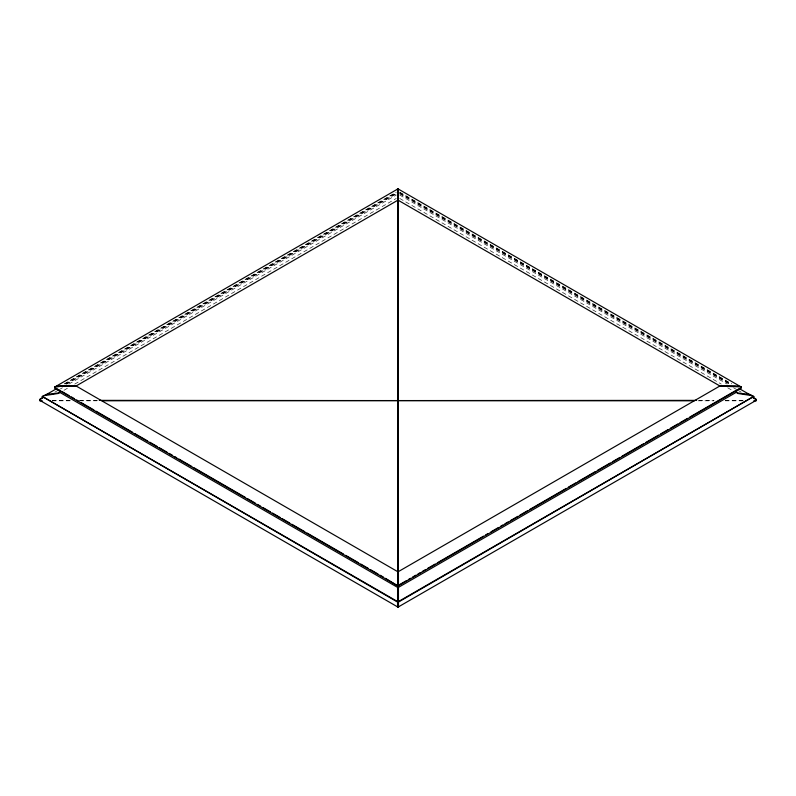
<?xml version="1.0" encoding="UTF-8"?>
<svg xmlns="http://www.w3.org/2000/svg" width="796" height="796" viewBox="0 0 796 796"><rect width="100%" height="100%" fill="white"/><g stroke="black" fill="none" stroke-linecap="round" stroke-linejoin="round"><path stroke-width="0.6" stroke-dasharray="3.98 2.98" d="M64.177 383.911L396.269 192.174M64.854 383.911L396.269 192.572M65.819 384.07L396.269 193.279M66.536 384.189L396.279 193.816M54.874 392.139L59.212 389.642M60.257 389.035L62.446 387.771M68.874 384.06L396.299 195.03M63.959 390.299L68.257 387.811M74.715 384.09L396.259 198.453M52.267 400.826L70.924 400.806M79.63 400.806L97.032 400.796M698.968 400.378L713.883 400.368M725.076 400.358L743.733 400.348M52.198 400.328L70.784 400.348M79.461 400.348L98.057 400.368M697.943 400.806L714.062 400.816M725.216 400.826L743.802 400.836M399.701 192.164L731.793 383.891M399.701 192.552L731.116 383.891M399.701 193.259L730.151 384.05M399.691 193.796L729.435 384.17M399.701 195.03L727.126 384.06M733.554 387.771L737.892 390.279M738.937 390.886L741.126 392.139M399.711 198.433L721.256 384.07M727.713 387.801L732.012 390.279"/><path stroke-width="1.19" d="M397.572 607.378L397.592 585.747L397.592 586.244L740.807 388.09L741.335 386.697L734.808 385.732L720.32 385.742L397.612 572.055L397.592 586.244M39.8 400.328L398.458 607.388L398.438 586.145M398.438 586.264L398.418 572.075L75.71 385.762L57.611 385.891L54.625 387.085L55.222 388.11L398.438 586.264L385.523 578.334M735.922 391.264L740.778 388.587L740.957 386.866L397.562 188.612L397.562 189.498M397.622 571.478L398.438 199.975M55.014 386.886L398.408 188.622L398.388 199.905L75.68 386.229L61.193 386.239L54.665 387.204L55.193 388.597L60.048 391.284M397.582 602.562L753.742 396.438L749.802 394.468L737.633 392.945L735.942 391.423M398.448 602.582L42.288 396.448L46.228 394.488L58.397 392.965L60.088 391.443M39.989 399.572L42.904 397.831L42.258 396.955L43.76 395.702L58.367 393.453L59.66 392.786L60.078 390.796M736.22 390.319L735.912 391.911L737.603 393.433L752.21 395.682L753.712 396.935L753.066 397.811L755.981 399.562M45.491 395.095L56.247 388.876M398.667 585.12L406.179 580.782M408.328 579.548L410.477 578.304M412.626 577.06L415.85 575.2M418 573.966L420.149 572.722M422.288 571.488L425.512 569.628M427.661 568.384L435.173 564.046M437.322 562.802L483.5 536.156M485.65 534.912L487.799 533.668M491.023 531.818L498.535 527.469M500.684 526.236L502.833 524.992M504.982 523.758L508.196 521.897M510.345 520.654L517.868 516.315M520.017 515.072L527.529 510.733M529.678 509.5L566.185 488.426M568.334 487.182L575.856 482.844M578.005 481.6L595.179 471.68M597.328 470.446L610.214 463.003M612.363 461.77L619.885 457.431M622.034 456.188L643.506 443.79M645.655 442.546L658.541 435.113M660.69 433.87L668.202 429.532M670.351 428.288L677.874 423.95M680.023 422.716L687.535 418.378M689.684 417.134L735.862 390.478M397.592 587.856L736.34 392.279M397.582 602.065L753.742 396.438M397.542 607.388L756.2 400.328M737.902 389.423L740.807 388.09M42.934 397.323L40.019 399.065L39.8 400.846L42.317 400.826M102.007 400.786L696.48 400.378M99.291 400.368L694.231 400.806M753.722 400.846L756.2 400.846L756.011 399.055L753.096 397.313M740.957 386.866L720.29 386.209L397.582 199.895L397.562 188.612M55.222 388.11L59.431 390.04M739.723 388.866L753.712 396.935M61.59 391.284L69.123 395.632M71.272 396.876L74.506 398.736M76.655 399.98L78.804 401.224M80.963 402.468L93.878 409.93M96.027 411.164L132.614 432.298M134.773 433.541L147.688 440.994M149.837 442.238L157.369 446.586M159.518 447.83L167.051 452.188M169.21 453.421L172.434 455.292M174.593 456.536L176.742 457.78M178.891 459.023L191.806 466.476M193.955 467.72L245.616 497.55M247.765 498.793L255.307 503.142M257.456 504.385L260.68 506.246M262.839 507.49L270.371 511.838M272.521 513.082L280.053 517.43M282.212 518.674L289.744 523.032M291.893 524.275L304.808 531.728M306.957 532.972L343.554 554.096M345.703 555.339L358.618 562.802M360.767 564.046L368.299 568.394M370.458 569.638L377.991 573.986M380.14 575.229L383.374 577.09M59.69 392.299L398.438 587.866M42.288 396.448L398.448 602.075M397.592 199.985L398.348 571.468"/></g></svg>
